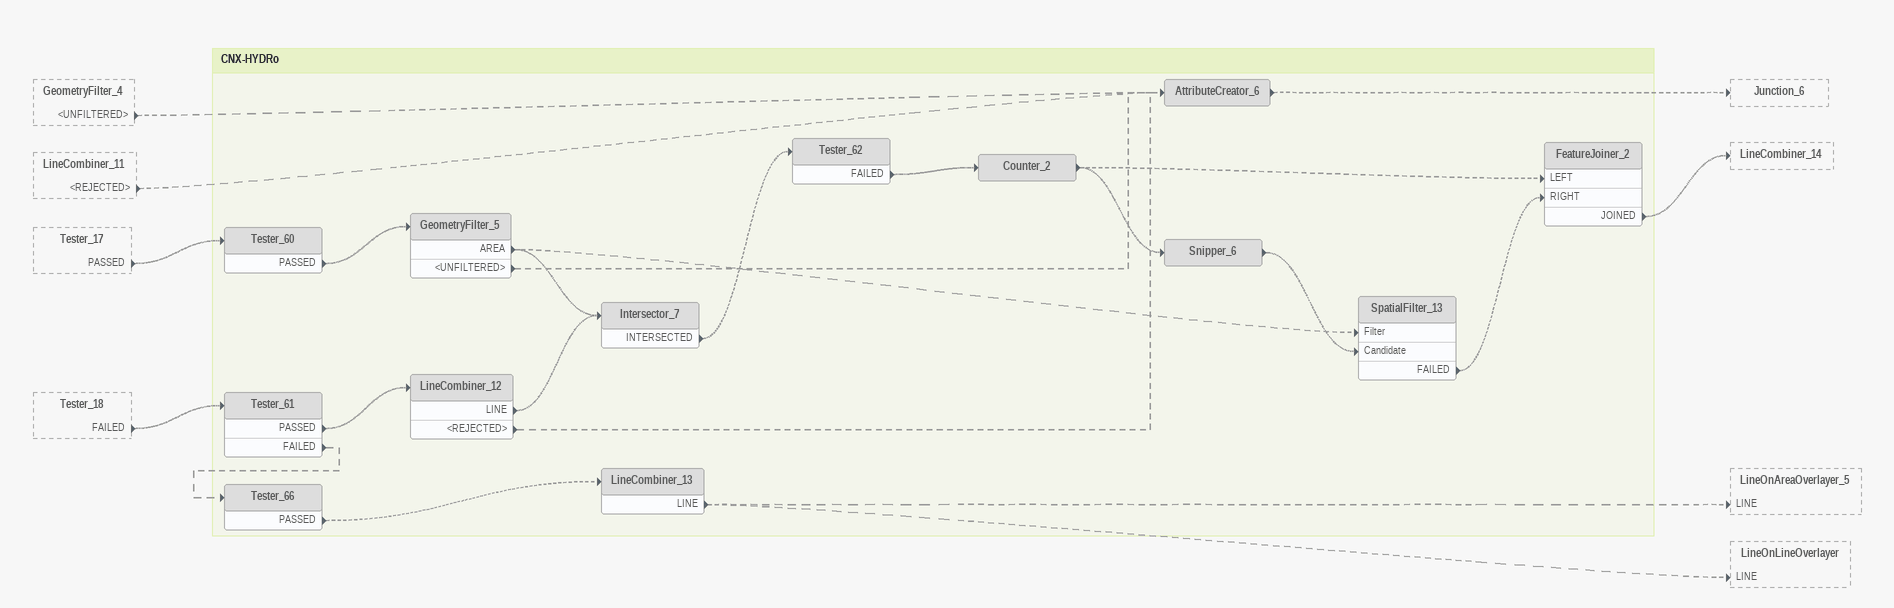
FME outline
GeometryFilter_4 [outside]
    <UNFILTERED> -> AttributeCreator_6 [off]
LineCombiner_11 [outside]
    <REJECTED> -> AttributeCreator_6 [off]
Tester_17 [outside]
    PASSED -> Tester_60 [off]
Tester_18 [outside]
    FAILED -> Tester_61 [off]

Bookmark: CNX-HYDRo
Tester_61 [off]
    PASSED -> LineCombiner_12 [off]
    FAILED -> Tester_66 [off]
LineCombiner_12 [off]
    LINE -> Intersector_7 [off]
    <REJECTED> -> AttributeCreator_6 [off]
Tester_66 [off]
    PASSED -> LineCombiner_13 [off]
LineCombiner_13 [off]
    LINE -> LineOnAreaOverlayer_5 [LINE] [off]
    LINE -> LineOnLineOverlayer [LINE] [off]
Tester_60 [off]
    PASSED -> GeometryFilter_5 [off]
GeometryFilter_5 [off]
    AREA -> Intersector_7 [off]
    AREA -> SpatialFilter_13 [Filter] [off]
    <UNFILTERED> -> AttributeCreator_6 [off]
AttributeCreator_6 [off]
    -> Junction_6 [off]
Intersector_7 [off]
    INTERSECTED -> Tester_62 [off]
Tester_62 [off]
    FAILED -> Counter_2 [off]
Counter_2 [off]
    -> Snipper_6 [off]
    -> FeatureJoiner_2 [LEFT] [off]
Snipper_6 [off]
    -> SpatialFilter_13 [Candidate] [off]
SpatialFilter_13 [off]
    FAILED -> FeatureJoiner_2 [RIGHT] [off]
FeatureJoiner_2 [off]
    JOINED -> LineCombiner_14 [off]
